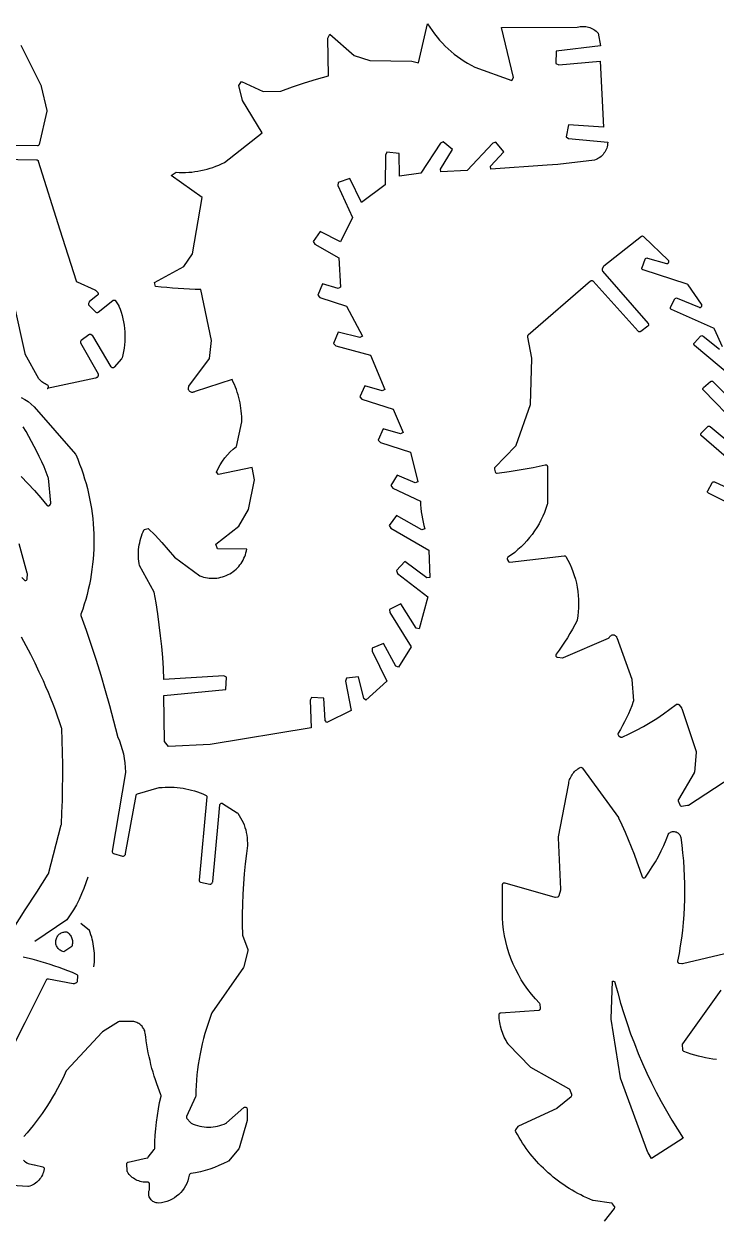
# Model space of a CAD drawing. Header units: millimetres. Extents: x -589 to -2, y 2 to 749.
# Drawn here: x -366.5 to -215.8, y 305.4 to 565 of the extents above; entities that cross this region are included whole.
import ezdxf

# ---------------------------------------------------------------- set-up
doc = ezdxf.new("R2010")
doc.units = ezdxf.units.MM
doc.header["$MEASUREMENT"] = 0

msp = doc.modelspace()

# ---------------------------------------------------------------- linework, layer by layer
for points in [[(-310.53, 550.38), (-307.97, 551.31), (-305.38, 552.18), (-302.77, 552.99), (-300.14, 553.75), (-300.33, 561.95), (-299.9, 562.79), (-294.61, 558.16), (-291.16, 557.07), (-282.02, 556.9), (-280.59, 556.56), (-278.58, 565.04), (-278.11, 564.29), (-277.61, 563.56), (-277.08, 562.85), (-276.54, 562.16), (-275.96, 561.49), (-275.37, 560.84), (-274.75, 560.21), (-274.12, 559.61), (-273.46, 559.03), (-272.78, 558.47), (-272.08, 557.93), (-271.36, 557.42), (-270.63, 556.94), (-269.87, 556.48), (-269.1, 556.04), (-268.31, 555.64), (-260.26, 552.73), (-259.85, 553.37), (-262.53, 564.24), (-246, 564.33), (-245.69, 564.4), (-245.38, 564.45), (-245.07, 564.48), (-244.76, 564.49), (-244.45, 564.48), (-244.14, 564.44), (-243.84, 564.39), (-243.54, 564.31), (-243.24, 564.21), (-242.96, 564.1), (-242.68, 563.96), (-242.41, 563.81), (-242.15, 563.64), (-241.9, 563.44), (-241.66, 563.24), (-241.44, 563.01), (-240.96, 560.24), (-250.59, 559.09), (-250.64, 556.42), (-250.02, 556.13), (-241, 556.93), (-240.28, 542.58), (-247.94, 543.09), (-248.45, 540.45), (-247.89, 540.08), (-239.36, 539.26), (-239.38, 538.93), (-239.43, 538.61), (-239.5, 538.29), (-239.59, 537.99), (-239.71, 537.69), (-239.84, 537.4), (-240, 537.13), (-240.18, 536.87), (-240.38, 536.62), (-240.59, 536.39), (-240.83, 536.17), (-241.07, 535.98), (-241.34, 535.8), (-241.62, 535.64), (-241.91, 535.5), (-242.22, 535.38), (-250.21, 534.45), (-252.58, 534.27), (-264.81, 533.42), (-264.86, 534.1), (-262, 537.22), (-263.72, 539.27), (-264.37, 539.07), (-269.99, 533.12), (-275.67, 532.81), (-275.79, 533.42), (-273.13, 537.7), (-275.21, 539.38), (-275.81, 539.07), (-280.06, 532.56), (-284.67, 531.89), (-284.78, 536.8), (-287.44, 537.08), (-287.78, 536.49), (-287.83, 529.98), (-293, 526.17), (-295.52, 531.4), (-298.06, 530.54), (-298.11, 529.87), (-294.96, 522.92), (-297.56, 517.63), (-301.99, 519.88), (-303.5, 517.68), (-303.14, 517.1), (-297.9, 514.14), (-297.53, 507.71), (-298.09, 507.46), (-301.44, 508.44), (-302.52, 506), (-302.04, 505.5), (-296.21, 503.64), (-292.78, 497.08), (-293.36, 496.76), (-298.09, 497.96), (-299.08, 495.48), (-298.59, 495), (-291.03, 492.92), (-287.88, 485.47), (-288.46, 485.16), (-292.28, 486.29), (-293.36, 483.85), (-292.9, 483.34), (-286.08, 481.18), (-283.91, 476.1), (-284.49, 475.8), (-288.23, 476.89), (-289.32, 474.44), (-288.85, 473.94), (-282.32, 471.85), (-280.71, 465.36), (-281.3, 465.15), (-285.18, 466.85), (-286.57, 464.56), (-286.17, 464), (-280.13, 461.14), (-280.1, 460.38), (-280.04, 459.62), (-279.96, 458.87), (-279.86, 458.11), (-279.73, 457.36), (-279.58, 456.62), (-279.4, 455.88), (-279.2, 455.15), (-279.85, 454.96), (-285.37, 458.02), (-286.96, 455.85), (-286.62, 455.27), (-278.32, 450.48), (-278.09, 444.55), (-278.72, 444.49), (-283.52, 448.01), (-285.37, 446.07), (-285.11, 445.46), (-278.53, 440.37), (-280.41, 433.39), (-281.04, 433.54), (-284.45, 438.8), (-286.87, 437.63), (-286.83, 436.96), (-282.2, 429.46), (-284.95, 425.05), (-285.5, 425.27), (-288.17, 430.17), (-290.68, 429.19), (-290.69, 428.52), (-287.44, 422.02), (-292, 417.85), (-292.45, 418.2), (-293.61, 422.97), (-296.27, 422.68), (-296.47, 422.03), (-295.2, 415.65), (-300.51, 413), (-300.87, 413.42), (-301.21, 418.32), (-303.88, 418.48), (-304.18, 417.88), (-303.94, 411.83), (-325.91, 408.23), (-335, 407.75), (-335.87, 408.86), (-336.01, 418.9), (-322.49, 420.17), (-322.35, 422.84), (-322.97, 423.14), (-336.01, 422.35), (-336.12, 424.74), (-336.27, 427.13), (-336.47, 429.52), (-336.71, 431.9), (-337, 434.27), (-337.33, 436.64), (-337.71, 439.01), (-338.13, 441.36), (-341.33, 447.15), (-341.41, 447.64), (-341.48, 448.14), (-341.52, 448.64), (-341.55, 449.15), (-341.55, 449.65), (-341.54, 450.15), (-341.5, 450.65), (-341.45, 451.15), (-341.37, 451.64), (-341.27, 452.13), (-341.16, 452.62), (-341.03, 453.1), (-340.87, 453.58), (-340.7, 454.06), (-340.51, 454.52), (-340.29, 454.98), (-339.41, 455.25), (-337.92, 453.74), (-336.48, 452.19), (-335.08, 450.6), (-333.72, 448.97), (-328.17, 444.92), (-327.77, 444.77), (-327.36, 444.65), (-326.95, 444.55), (-326.54, 444.47), (-326.12, 444.42), (-325.7, 444.39), (-325.28, 444.38), (-324.87, 444.4), (-324.45, 444.44), (-324.03, 444.51), (-323.62, 444.6), (-323.22, 444.71), (-322.82, 444.84), (-322.42, 445), (-322.04, 445.18), (-321.66, 445.38), (-321.29, 445.6), (-320.94, 445.84), (-320.61, 446.1), (-320.29, 446.38), (-319.99, 446.67), (-319.71, 446.98), (-319.44, 447.3), (-319.2, 447.64), (-318.97, 447.99), (-318.76, 448.36), (-318.57, 448.73), (-318.4, 449.12), (-318.26, 449.51), (-318.13, 449.92), (-318.03, 450.33), (-317.95, 450.75), (-324.36, 450.8), (-324.72, 451.82), (-319.68, 455.73), (-317.61, 459.37), (-316.25, 465.83), (-316.77, 468.46), (-324.08, 466.94), (-324.56, 467.48), (-324.17, 468.3), (-323.74, 469.08), (-323.26, 469.84), (-322.73, 470.57), (-322.16, 471.26), (-321.54, 471.91), (-320.89, 472.52), (-320.2, 473.1), (-319.01, 478.42), (-319.02, 479.02), (-319.05, 479.61), (-319.09, 480.21), (-319.15, 480.8), (-319.23, 481.4), (-319.32, 481.99), (-319.43, 482.57), (-319.55, 483.15), (-319.7, 483.73), (-319.85, 484.31), (-320.03, 484.87), (-320.22, 485.44), (-320.43, 486), (-320.65, 486.55), (-320.89, 487.1), (-321.14, 487.64), (-329.18, 485.07), (-329.31, 484.97), (-329.46, 484.9), (-329.61, 484.86), (-329.76, 484.84), (-329.92, 484.85), (-330.07, 484.89), (-330.22, 484.95), (-330.35, 485.04), (-330.47, 485.16), (-330.56, 485.29), (-330.62, 485.43), (-330.66, 485.58), (-330.67, 485.74), (-330.66, 485.89), (-330.61, 486.04), (-330.54, 486.19), (-326.06, 492.24), (-325.62, 496.13), (-327.96, 507.22), (-329.19, 507.25), (-330.43, 507.3), (-331.66, 507.36), (-332.89, 507.44), (-334.13, 507.53), (-335.36, 507.64), (-336.58, 507.76), (-337.81, 507.9), (-338.08, 508.76), (-331.65, 512.21), (-329.76, 514.99), (-327.64, 527.24), (-334.41, 532.05), (-333.33, 532.74), (-332.65, 532.71), (-331.97, 532.7), (-331.29, 532.71), (-330.61, 532.74), (-329.94, 532.8), (-329.26, 532.88), (-328.59, 532.98), (-327.93, 533.1), (-327.27, 533.24), (-326.61, 533.41), (-325.96, 533.6), (-325.32, 533.81), (-324.68, 534.04), (-324.05, 534.29), (-323.43, 534.57), (-322.82, 534.86), (-314.64, 541.35), (-318.91, 548.39), (-319.68, 551.59), (-319.11, 552.51), (-314.38, 550.29), (-310.53, 550.38)], [(-367.19, 560.39), (-362.76, 551.53), (-362.72, 551.44), (-361.49, 546.2), (-361.47, 546.11), (-361.49, 546.01), (-363.17, 538.82), (-363.23, 538.69), (-363.32, 538.6), (-363.43, 538.53), (-363.56, 538.51), (-371.89, 538.58)], [(-371.93, 535.58), (-363.73, 535.48), (-363.6, 535.45), (-363.5, 535.39), (-363.41, 535.3), (-363.35, 535.19), (-358.64, 520.21), (-355.14, 509.12), (-355.1, 509.04), (-355.05, 508.97), (-354.99, 508.91), (-354.92, 508.87), (-351.04, 507.14), (-350.97, 507.11), (-350.91, 507.07), (-350.42, 506.6), (-350.37, 506.54), (-350.34, 506.46), (-350.31, 506.38), (-350.31, 506.3), (-350.32, 506.21), (-350.35, 506.13), (-350.4, 506.06), (-350.46, 506), (-352.17, 504.62), (-352.25, 504.54), (-352.3, 504.45), (-352.4, 504.16), (-352.43, 504.04), (-352.42, 503.93), (-352.38, 503.82), (-352.3, 503.73), (-350.83, 502.3), (-350.7, 502.22), (-350.57, 502.19), (-350.42, 502.21), (-350.3, 502.28), (-347.11, 504.85), (-347.04, 504.9), (-346.96, 504.93), (-346.88, 504.94), (-346.79, 504.94), (-346.71, 504.92), (-346.64, 504.88), (-346.57, 504.83), (-346.52, 504.76), (-345.82, 503.7), (-345.79, 503.64), (-345.53, 502.96), (-345.29, 502.28), (-345.09, 501.58), (-344.92, 500.88), (-344.77, 500.18), (-344.66, 499.47), (-344.57, 498.76), (-344.52, 498.04), (-344.49, 497.32), (-344.49, 496.61), (-344.52, 495.89), (-344.58, 495.17), (-344.67, 494.45), (-344.79, 493.74), (-344.94, 493.03), (-345.12, 492.33), (-345.15, 492.25), (-345.21, 492.17), (-346.83, 490.32), (-346.91, 490.26), (-346.99, 490.21), (-347.08, 490.19), (-347.17, 490.18), (-347.27, 490.2), (-347.36, 490.25), (-347.43, 490.31), (-347.49, 490.39), (-351.51, 497.13), (-351.57, 497.2), (-351.65, 497.25), (-351.91, 497.42), (-352.02, 497.46), (-352.14, 497.47), (-352.25, 497.45), (-352.35, 497.39), (-354.01, 496.16), (-354.11, 496.05), (-354.17, 495.93), (-354.17, 495.79), (-354.13, 495.65), (-350.35, 488.85), (-350.31, 488.77), (-350.3, 488.69), (-350.3, 488.6), (-350.32, 488.52), (-350.39, 488.31), (-350.42, 488.23), (-350.47, 488.16), (-350.54, 488.11), (-350.61, 488.07), (-350.85, 487.95), (-350.93, 487.93), (-361.43, 485.67), (-361.32, 485.72), (-361.22, 485.8), (-361.15, 485.91), (-361.12, 486.04), (-361.13, 486.17), (-361.18, 486.28), (-361.26, 486.38), (-361.37, 486.44), (-361.63, 486.55), (-361.88, 486.68), (-362.12, 486.82), (-362.35, 486.97), (-362.57, 487.14), (-362.78, 487.32), (-362.98, 487.52), (-363.16, 487.73), (-363.21, 487.79), (-366.2, 493.16), (-366.24, 493.27), (-371.02, 514.92)], [(-214.36, 494.78), (-216.12, 498.6), (-216.2, 498.72), (-216.32, 498.8), (-225.5, 502.86), (-225.63, 502.96), (-225.68, 503.02), (-225.72, 503.1), (-225.73, 503.26), (-225.69, 503.41), (-224.77, 505.18), (-224.68, 505.29), (-224.56, 505.36), (-224.41, 505.39), (-224.27, 505.35), (-219.44, 503.35), (-219.36, 503.33), (-219.28, 503.32), (-219.2, 503.33), (-219.13, 503.35), (-219.05, 503.39), (-218.99, 503.45), (-218.94, 503.52), (-218.9, 503.59), (-218.87, 503.68), (-218.86, 503.77), (-218.86, 503.86), (-218.88, 503.95), (-218.93, 504.03), (-221.84, 508.26), (-221.93, 508.35), (-222.05, 508.42), (-231.65, 511.48), (-231.73, 511.51), (-231.79, 511.55), (-231.85, 511.61), (-231.89, 511.68), (-231.92, 511.75), (-231.93, 511.83), (-231.93, 511.91), (-231.9, 511.99), (-231.18, 513.85), (-231.11, 513.97), (-230.99, 514.05), (-230.85, 514.1), (-230.71, 514.08), (-226.57, 512.88), (-226.49, 512.86), (-226.41, 512.86), (-226.33, 512.88), (-226.26, 512.91), (-226.19, 512.97), (-226.14, 513.04), (-226.1, 513.11), (-226.08, 513.19), (-226.06, 513.28), (-226.05, 513.37), (-226.07, 513.46), (-226.12, 513.55), (-226.18, 513.62), (-231.51, 518.71), (-231.63, 518.79), (-231.76, 518.82), (-231.9, 518.81), (-232.03, 518.75), (-240.21, 512.31), (-240.28, 512.24), (-240.33, 512.16), (-240.55, 511.63), (-240.57, 511.52), (-240.57, 511.41), (-240.54, 511.31), (-240.47, 511.21)], [(-240.47, 511.21), (-230.55, 499.86), (-230.51, 499.79), (-230.47, 499.72), (-230.46, 499.64), (-230.45, 499.56), (-230.47, 499.47), (-230.51, 499.4), (-230.55, 499.33), (-230.62, 499.27), (-232.19, 498.08), (-232.33, 498.02), (-232.48, 498), (-232.62, 498.04), (-232.73, 498.13), (-242.54, 509.01), (-242.59, 509.06), (-242.66, 509.09), (-242.81, 509.13), (-242.95, 509.11), (-243.03, 509.08), (-243.09, 509.03), (-256.72, 497.26), (-256.8, 497.18), (-256.84, 497.09), (-256.87, 496.99), (-256.86, 496.89), (-255.94, 492.29), (-255.94, 492.2), (-256.24, 482.23), (-256.26, 482.17), (-256.28, 482.11), (-259.37, 473.28), (-259.4, 473.19), (-259.46, 473.12), (-263.94, 468.51), (-264, 468.43), (-264.03, 468.34), (-264.04, 468.24), (-264.03, 468.15), (-263.89, 467.56), (-263.83, 467.42), (-263.73, 467.32), (-263.6, 467.26), (-263.45, 467.25), (-260.82, 467.62), (-258.2, 468.05), (-255.59, 468.53), (-252.98, 469.07), (-252.89, 469.08), (-252.81, 469.07), (-252.72, 469.04), (-252.64, 468.99), (-252.58, 468.93), (-252.53, 468.85), (-252.5, 468.77), (-252.49, 468.68), (-252.51, 460.56), (-252.54, 460.45), (-252.83, 459.57), (-253.15, 458.72), (-253.51, 457.87), (-253.9, 457.05), (-254.33, 456.24), (-254.8, 455.46), (-255.29, 454.7), (-255.82, 453.95), (-256.38, 453.24), (-256.96, 452.54), (-257.58, 451.87), (-258.23, 451.23), (-258.91, 450.62), (-259.61, 450.03), (-260.34, 449.47), (-261.09, 448.95), (-261.2, 448.84), (-261.26, 448.71), (-261.27, 448.56), (-261.22, 448.42), (-261.08, 448.15), (-261.01, 448.05), (-260.92, 447.98), (-260.81, 447.94), (-260.69, 447.93), (-248.85, 449.3), (-248.73, 449.3), (-248.62, 449.26), (-248.53, 449.2), (-248.46, 449.11), (-248.02, 448.32), (-247.63, 447.51), (-247.27, 446.69), (-246.94, 445.86), (-246.66, 445.01), (-246.41, 444.16), (-246.19, 443.29), (-246.02, 442.42), (-245.88, 441.54), (-245.78, 440.66), (-245.72, 439.77), (-245.7, 438.88), (-245.72, 437.98), (-245.77, 437.09), (-245.87, 436.19), (-246, 435.3), (-246.04, 435.19), (-246.54, 434.23), (-247.06, 433.28), (-247.6, 432.35), (-248.16, 431.42), (-248.75, 430.51), (-249.35, 429.61), (-249.97, 428.73), (-250.61, 427.86), (-250.66, 427.76), (-250.68, 427.66), (-250.68, 427.55), (-250.65, 427.45), (-250.6, 427.36), (-250.52, 427.29), (-250.43, 427.24), (-250.32, 427.21), (-249.21, 427.1), (-249.11, 427.1), (-249.01, 427.14), (-239.17, 431.38), (-239.1, 431.42), (-239.04, 431.47), (-238.99, 431.53), (-238.96, 431.6), (-238.89, 431.71), (-238.82, 431.81), (-238.72, 431.9), (-238.62, 431.97), (-238.51, 432.03), (-238.39, 432.07), (-238.26, 432.09), (-238.13, 432.09), (-238, 432.07), (-237.88, 432.03), (-237.76, 431.97), (-237.66, 431.9), (-237.57, 431.81), (-237.49, 431.71), (-237.43, 431.59), (-237.38, 431.47), (-234.13, 422.45), (-234.12, 422.34), (-233.78, 417.71), (-233.78, 417.63), (-233.8, 417.54), (-234.13, 416.65), (-234.49, 415.77), (-234.87, 414.89), (-235.27, 414.03), (-235.69, 413.18), (-236.13, 412.34), (-236.6, 411.51), (-237.09, 410.7), (-237.15, 410.57), (-237.15, 410.43), (-237.11, 410.3), (-237.02, 410.19), (-236.68, 409.88), (-236.58, 409.82), (-236.47, 409.79), (-236.36, 409.79), (-236.25, 409.83), (-234.68, 410.54), (-233.13, 411.31), (-231.61, 412.13), (-230.12, 413), (-228.66, 413.91), (-227.23, 414.88), (-225.83, 415.89), (-224.47, 416.94), (-224.4, 416.99), (-224.33, 417.01), (-224.18, 417.03), (-224.04, 416.99), (-223.97, 416.95), (-223.91, 416.89), (-223.32, 416.23), (-223.28, 416.16), (-223.25, 416.08), (-220.12, 406.66), (-220.11, 406.5), (-220.5, 402.19), (-220.51, 402.11), (-220.55, 402.03), (-223.96, 396.27), (-224, 396.19), (-224.02, 396.1), (-224.02, 396.02), (-224, 395.93), (-223.7, 395.1), (-223.63, 394.97), (-223.53, 394.88), (-223.41, 394.83), (-223.27, 394.82), (-221.97, 395), (-221.89, 395.01), (-221.81, 395.05), (-212.32, 401.21)], [(-212.41, 488.28), (-220.47, 495.05), (-220.53, 495.11), (-220.58, 495.18), (-220.61, 495.26), (-220.61, 495.34), (-220.61, 495.42), (-220.59, 495.5), (-220.55, 495.58), (-220.5, 495.64), (-219.14, 497.08), (-219.01, 497.16), (-218.87, 497.19), (-218.73, 497.17), (-218.6, 497.1), (-215.03, 494.23)], [(-211.05, 477.6), (-218.53, 485.33), (-218.59, 485.4), (-218.63, 485.47), (-218.66, 485.64), (-218.65, 485.72), (-218.62, 485.79), (-218.52, 485.93), (-217.01, 487.2), (-216.95, 487.24), (-216.88, 487.28), (-216.73, 487.3), (-216.58, 487.27), (-216.46, 487.19), (-211.88, 482.64)], [(-367.06, 483.73), (-366.31, 483.3), (-365.59, 482.83), (-364.9, 482.3), (-364.24, 481.73), (-355.27, 471.41), (-355.21, 471.31), (-354.77, 470.28), (-354.35, 469.23), (-353.96, 468.18), (-353.6, 467.13), (-353.26, 466.06), (-352.95, 464.99), (-352.66, 463.92), (-352.4, 462.84), (-352.17, 461.75), (-351.96, 460.66), (-351.78, 459.57), (-351.63, 458.47), (-351.5, 457.37), (-351.39, 456.27), (-351.32, 455.17), (-351.27, 454.06), (-351.25, 452.96), (-351.25, 451.85), (-351.28, 450.74), (-351.33, 449.64), (-351.42, 448.53), (-351.52, 447.43), (-351.66, 446.33), (-351.82, 445.23), (-352.01, 444.13), (-352.22, 443.04), (-352.46, 441.95), (-352.73, 440.87), (-353.02, 439.79), (-353.34, 438.72), (-353.69, 437.65), (-354.06, 436.59), (-354.09, 436.46), (-354.06, 436.32), (-352.92, 433.08), (-351.83, 429.83), (-350.77, 426.56), (-349.76, 423.28), (-348.79, 419.99), (-347.86, 416.69), (-346.97, 413.37), (-346.13, 410.04), (-346.1, 409.96), (-345.7, 409.04), (-345.36, 408.1), (-345.06, 407.15), (-344.82, 406.18), (-344.63, 405.2), (-344.49, 404.2), (-344.41, 403.21), (-344.38, 402.2), (-344.38, 402.13), (-347.29, 384.98), (-347.28, 384.84), (-347.23, 384.7), (-347.14, 384.6), (-347.01, 384.53), (-345.03, 383.93), (-344.91, 383.92), (-344.8, 383.93), (-344.69, 383.98), (-344.6, 384.06), (-344.4, 384.29), (-344.35, 384.38), (-344.33, 384.48), (-342.07, 397.15), (-342.03, 397.26), (-341.97, 397.35), (-341.89, 397.42), (-341.78, 397.47), (-337.06, 398.83), (-336.99, 398.84), (-336.35, 398.89), (-335.7, 398.93), (-335.05, 398.94), (-334.41, 398.93), (-333.76, 398.9), (-333.12, 398.85), (-332.48, 398.78), (-331.84, 398.69), (-331.21, 398.58), (-330.58, 398.44), (-329.96, 398.29), (-329.34, 398.11), (-328.72, 397.92), (-328.11, 397.7), (-327.51, 397.47), (-326.91, 397.21), (-326.81, 397.15), (-326.73, 397.05), (-326.68, 396.94), (-326.67, 396.81), (-328.35, 378.71), (-328.33, 378.56), (-328.27, 378.43), (-328.17, 378.33), (-328.03, 378.28), (-326.02, 377.82), (-325.9, 377.82), (-325.79, 377.84), (-325.69, 377.9), (-325.6, 377.99), (-325.43, 378.23), (-325.38, 378.32), (-325.35, 378.42), (-324.13, 391.86), (-323.83, 395.07), (-323.81, 395.17), (-323.76, 395.26), (-323.7, 395.34), (-323.61, 395.4), (-323.51, 395.43), (-323.41, 395.44), (-323.31, 395.43), (-323.22, 395.39), (-320.02, 393.37), (-319.96, 393.32), (-319.91, 393.26), (-319.58, 392.77), (-319.29, 392.28), (-319.01, 391.77), (-318.77, 391.24), (-318.55, 390.71), (-318.36, 390.17), (-318.2, 389.62), (-318.07, 389.06), (-317.96, 388.5), (-317.89, 387.93), (-317.84, 387.36), (-317.82, 386.78), (-317.83, 386.21), (-317.86, 385.63), (-317.93, 385.05), (-318.03, 384.48), (-318.3, 382.28), (-318.52, 380.08), (-318.69, 377.88), (-318.83, 375.67), (-318.91, 373.46), (-318.96, 371.25), (-318.96, 369.04), (-318.91, 366.83), (-318.91, 366.76), (-318.89, 366.7), (-317.75, 363.64), (-317.73, 363.53), (-317.74, 363.41), (-318.61, 359.85), (-318.66, 359.71), (-325.58, 349.79), (-325.62, 349.7), (-326.02, 348.62), (-326.39, 347.53), (-326.75, 346.44), (-327.08, 345.34), (-327.38, 344.23), (-327.66, 343.11), (-327.91, 341.99), (-328.14, 340.87), (-328.34, 339.74), (-328.52, 338.6), (-328.68, 337.46), (-328.81, 336.32), (-328.91, 335.17), (-328.99, 334.03), (-329.04, 332.88), (-329.07, 331.72), (-329.09, 331.56), (-331.07, 327.28), (-331.1, 327.17), (-331.09, 327.06), (-331.06, 326.95), (-331, 326.85), (-330.2, 325.94), (-330.15, 325.89), (-330.09, 325.84), (-329.63, 325.63), (-329.17, 325.46), (-328.69, 325.31), (-328.21, 325.18), (-327.73, 325.09), (-327.24, 325.02), (-326.76, 324.97), (-326.27, 324.96), (-325.78, 324.97), (-325.29, 325.01), (-324.8, 325.08), (-324.32, 325.17), (-323.84, 325.29), (-323.36, 325.44), (-322.9, 325.61), (-322.44, 325.81), (-322.38, 325.84), (-322.34, 325.88), (-318.57, 329.23), (-318.47, 329.29), (-318.36, 329.33), (-318.25, 329.33), (-318.14, 329.3), (-318.04, 329.24), (-317.96, 329.16), (-317.91, 329.05), (-317.89, 328.94), (-317.88, 326.52), (-317.89, 326.41), (-319.63, 320.35), (-319.66, 320.27), (-319.71, 320.21), (-321.96, 317.56), (-322.01, 317.51), (-322.07, 317.47), (-323.04, 317.01), (-324.02, 316.58), (-325.01, 316.19), (-326.02, 315.83), (-327.04, 315.52), (-328.07, 315.25), (-329.11, 315.02), (-330.16, 314.83), (-330.28, 314.79), (-330.38, 314.72), (-330.46, 314.62), (-330.49, 314.5), (-330.62, 313.89), (-330.79, 313.29), (-331.02, 312.72), (-331.29, 312.18), (-331.6, 311.66), (-331.95, 311.17), (-332.34, 310.72), (-332.77, 310.3), (-333.23, 309.91), (-333.72, 309.57), (-334.24, 309.26), (-334.79, 309), (-335.36, 308.79), (-335.95, 308.62), (-336.56, 308.51), (-337.18, 308.44), (-337.44, 308.45), (-337.69, 308.49), (-337.93, 308.56), (-338.17, 308.66), (-338.39, 308.79), (-338.59, 308.94), (-338.77, 309.12), (-338.93, 309.32), (-339.07, 309.54), (-339.18, 309.78), (-339.25, 310.02), (-339.3, 310.27), (-339.31, 310.52), (-339.3, 310.77), (-339.25, 311.03), (-339.17, 311.28), (-339.15, 311.35), (-339.15, 311.43), (-339.15, 312.59), (-339.16, 312.67), (-339.18, 312.74), (-339.22, 312.81), (-339.27, 312.88), (-339.34, 312.93), (-339.41, 312.96), (-339.49, 312.98), (-339.58, 312.98), (-339.9, 312.96), (-340.23, 312.97), (-340.55, 313.01), (-340.87, 313.06), (-341.19, 313.14), (-341.49, 313.23), (-341.79, 313.35), (-342.08, 313.48), (-342.36, 313.64), (-342.63, 313.81), (-342.88, 314), (-343.13, 314.21), (-343.36, 314.43), (-343.58, 314.68), (-343.78, 314.93), (-343.96, 315.21), (-344, 315.31), (-344.01, 315.41), (-344.06, 316.96), (-344.04, 317.09), (-343.98, 317.21), (-343.88, 317.3), (-343.75, 317.35), (-339.63, 318.24), (-339.5, 318.3), (-339.4, 318.39), (-338.09, 320.06), (-338.02, 320.17), (-338, 320.3), (-337.96, 321.74), (-337.88, 323.18), (-337.76, 324.61), (-337.61, 326.05), (-337.42, 327.47), (-337.19, 328.9), (-336.93, 330.31), (-336.63, 331.72), (-336.62, 331.84), (-336.65, 331.96), (-336.97, 332.77), (-337.28, 333.59), (-337.57, 334.41), (-337.85, 335.23), (-338.12, 336.06), (-338.37, 336.9), (-338.6, 337.74), (-338.83, 338.58), (-339.03, 339.42), (-339.22, 340.27), (-339.4, 341.13), (-339.56, 341.98), (-339.71, 342.84), (-339.85, 343.7), (-339.96, 344.57), (-340.07, 345.43), (-340.12, 345.66), (-340.19, 345.89), (-340.28, 346.11), (-340.38, 346.31), (-340.5, 346.51), (-340.63, 346.71), (-340.77, 346.89), (-340.93, 347.06), (-341.09, 347.21), (-341.27, 347.36), (-341.46, 347.49), (-341.66, 347.61), (-341.87, 347.72), (-342.08, 347.81), (-342.31, 347.88), (-342.54, 347.94), (-342.61, 347.95), (-345.66, 347.95), (-345.77, 347.94), (-345.87, 347.89), (-349.38, 345.68), (-349.45, 345.61), (-357.2, 337.28), (-357.26, 337.17), (-357.71, 336.2), (-358.18, 335.24), (-358.67, 334.29), (-359.17, 333.34), (-359.69, 332.41), (-360.23, 331.49), (-360.78, 330.58), (-361.35, 329.68), (-361.94, 328.79), (-362.54, 327.91), (-363.17, 327.04), (-363.8, 326.18), (-364.46, 325.34), (-365.13, 324.51), (-365.81, 323.69), (-366.51, 322.88)], [(-367.07, 466.56), (-365.62, 465.05), (-364.21, 463.51), (-362.83, 461.93), (-361.5, 460.31), (-361.43, 460.25), (-361.36, 460.2), (-361.27, 460.17), (-361.18, 460.16), (-361.09, 460.17), (-361, 460.21), (-360.93, 460.26), (-360.87, 460.32), (-360.72, 460.51), (-360.67, 460.58), (-360.64, 460.65), (-360.63, 460.72), (-360.63, 460.8), (-361.13, 466.21), (-361.17, 466.32), (-361.63, 467.47), (-362.11, 468.61), (-362.61, 469.74), (-363.13, 470.86), (-363.67, 471.97), (-364.22, 473.07), (-364.8, 474.16), (-365.39, 475.25), (-366, 476.32), (-366.62, 477.38)], [(-211.38, 468.85), (-218.98, 475.38), (-219.03, 475.44), (-219.08, 475.51), (-219.1, 475.59), (-219.11, 475.67), (-219.08, 475.83), (-219.05, 475.9), (-219, 475.96), (-217.61, 477.38), (-217.49, 477.47), (-217.35, 477.5), (-217.21, 477.48), (-217.07, 477.41), (-211.91, 473.16)], [(-209.68, 459.1), (-217.43, 462.91), (-217.5, 462.95), (-217.56, 463), (-217.64, 463.13), (-217.65, 463.22), (-217.65, 463.3), (-217.64, 463.38), (-217.6, 463.45), (-216.63, 465.19), (-216.53, 465.3), (-216.4, 465.36), (-216.26, 465.38), (-216.12, 465.35), (-211.14, 463.07)], [(-366.91, 444.55), (-366.46, 444.06), (-366.37, 443.98), (-366.27, 443.93), (-366.15, 443.91), (-366.03, 443.93), (-365.93, 443.99), (-365.84, 444.08), (-365.79, 444.18), (-365.77, 444.3), (-365.73, 445.36), (-365.74, 445.47), (-367.53, 451.91)], [(-361.17, 379.97), (-361.12, 380.07), (-358.35, 390.71), (-358.32, 390.79), (-358.2, 393.4), (-358.11, 396.02), (-358.05, 398.63), (-358.02, 401.25), (-358.03, 403.86), (-358.07, 406.48), (-358.14, 409.09), (-358.25, 411.7), (-358.27, 411.82), (-358.71, 413.12), (-359.17, 414.41), (-359.64, 415.7), (-360.13, 416.98), (-360.63, 418.25), (-361.15, 419.52), (-361.69, 420.79), (-362.24, 422.05), (-363.13, 423.99), (-364.05, 425.91), (-365.01, 427.81), (-366.01, 429.7), (-367.04, 431.56)], [(-250.06, 388.12), (-247.9, 399.39), (-247.87, 399.7), (-247.82, 400), (-247.75, 400.29), (-247.66, 400.57), (-247.55, 400.85), (-247.43, 401.12), (-247.29, 401.39), (-247.13, 401.64), (-246.96, 401.88), (-246.77, 402.11), (-246.57, 402.33), (-246.35, 402.53), (-246.12, 402.72), (-245.88, 402.9), (-245.63, 403.06), (-245.36, 403.21), (-245.22, 403.25), (-245.08, 403.24), (-244.95, 403.19), (-244.84, 403.09), (-237.03, 392.36), (-236.99, 392.29), (-236.28, 390.72), (-235.58, 389.13), (-234.91, 387.54), (-234.26, 385.94), (-233.63, 384.33), (-233.02, 382.71), (-232.44, 381.08), (-231.88, 379.45), (-231.83, 379.35), (-231.76, 379.27), (-231.67, 379.22), (-231.56, 379.19), (-231.45, 379.18), (-231.35, 379.21), (-231.25, 379.26), (-231.17, 379.34), (-230.41, 380.43), (-229.68, 381.56), (-228.99, 382.7), (-228.34, 383.87), (-227.73, 385.06), (-227.16, 386.27), (-226.63, 387.5), (-226.14, 388.75), (-226.1, 388.83), (-226.03, 388.9), (-225.86, 389.02), (-225.68, 389.13), (-225.49, 389.2), (-225.29, 389.25), (-225.08, 389.27), (-224.88, 389.27), (-224.67, 389.24), (-224.47, 389.18), (-224.28, 389.09), (-224.1, 388.99), (-223.94, 388.86), (-223.8, 388.71), (-223.68, 388.55), (-223.58, 388.37), (-223.51, 388.17), (-223.46, 387.97), (-223.24, 386.29), (-223.05, 384.61), (-222.9, 382.93), (-222.78, 381.25), (-222.7, 379.56), (-222.65, 377.87), (-222.64, 376.19), (-222.67, 374.5), (-222.73, 372.82), (-222.82, 371.13), (-222.96, 369.45), (-223.12, 367.77), (-223.32, 366.1), (-223.56, 364.42), (-223.83, 362.76), (-224.14, 361.09), (-224.15, 361.01), (-224.14, 360.93), (-224.12, 360.85), (-224.08, 360.78), (-224.02, 360.72), (-223.96, 360.67), (-223.88, 360.64), (-223.8, 360.63), (-223.21, 360.54), (-223.13, 360.53), (-223.06, 360.54), (-212.64, 363.06)], [(-240.08, 304.51), (-237.92, 307.22), (-237.86, 307.34), (-237.84, 307.46), (-237.85, 307.59), (-237.91, 307.71), (-238.3, 308.24), (-238.36, 308.3), (-238.42, 308.35), (-238.49, 308.38), (-238.57, 308.4), (-242.54, 309.01), (-242.62, 309.02), (-243.29, 309.3), (-243.95, 309.58), (-244.61, 309.89), (-245.25, 310.21), (-245.89, 310.54), (-246.52, 310.88), (-247.14, 311.24), (-247.75, 311.61), (-248.36, 311.99), (-248.95, 312.39), (-249.54, 312.79), (-250.12, 313.21), (-250.68, 313.65), (-251.24, 314.09), (-251.79, 314.55), (-252.32, 315.02), (-252.85, 315.5), (-253.37, 315.99), (-253.87, 316.49), (-254.37, 317), (-254.85, 317.53), (-255.33, 318.06), (-255.79, 318.61), (-256.24, 319.16), (-256.67, 319.73), (-257.1, 320.31), (-257.51, 320.89), (-257.92, 321.49), (-258.3, 322.09), (-258.68, 322.71), (-259.04, 323.33), (-259.39, 323.96), (-259.43, 324.06), (-259.44, 324.17), (-259.42, 324.27), (-259.38, 324.37), (-258.9, 325.08), (-258.84, 325.16), (-258.75, 325.22), (-250.41, 329.08), (-250.34, 329.14), (-247.34, 331.6), (-247.25, 331.69), (-247.2, 331.8), (-247.19, 331.92), (-247.21, 332.04), (-247.64, 333.11), (-247.7, 333.23), (-247.8, 333.31), (-256.09, 337.95), (-256.18, 338.02), (-261.02, 343.01), (-261.07, 343.08), (-261.3, 343.43), (-261.51, 343.8), (-261.71, 344.17), (-261.9, 344.55), (-262.23, 345.32), (-262.5, 346.12), (-262.72, 346.93), (-262.81, 347.34), (-262.88, 347.75), (-262.94, 348.17), (-262.98, 348.59), (-263.01, 349.01), (-263.02, 349.44), (-263.02, 349.52), (-263, 349.59), (-262.92, 349.71), (-262.8, 349.8), (-262.66, 349.84), (-254.38, 350.42), (-254.3, 350.43), (-254.22, 350.46), (-254.15, 350.51), (-254.09, 350.57), (-254.05, 350.64), (-254.02, 350.71), (-254, 350.79), (-254, 350.87), (-254.11, 351.69), (-254.15, 351.81), (-254.23, 351.91), (-255.12, 352.86), (-255.95, 353.86), (-256.75, 354.88), (-257.49, 355.94), (-258.18, 357.03), (-258.82, 358.14), (-259.41, 359.29), (-259.95, 360.45), (-260.44, 361.64), (-260.87, 362.86), (-261.24, 364.09), (-261.56, 365.34), (-261.83, 366.6), (-262.04, 367.88), (-262.19, 369.17), (-262.28, 370.47), (-262.28, 377.75), (-262.27, 377.84), (-262.23, 377.93), (-262.18, 378), (-262.12, 378.06), (-262.04, 378.11), (-261.95, 378.14), (-261.86, 378.15), (-261.76, 378.13), (-250.9, 375.03), (-250.83, 375.01), (-250.75, 375.01), (-250.3, 375.05), (-250.18, 375.08), (-250.08, 375.14), (-250, 375.23), (-249.94, 375.34), (-249.59, 376.58), (-249.59, 376.7), (-250.08, 387.9), (-250.08, 387.99), (-250.06, 388.12)], [(-371.17, 364.44), (-366.2, 372.22), (-363.69, 376.1), (-361.17, 379.97)], [(-352.6, 379.36), (-352.99, 378.12), (-353.43, 376.9), (-353.93, 375.69), (-354.47, 374.52), (-355.07, 373.36), (-355.72, 372.24), (-356.42, 371.14), (-357.16, 370.08), (-364.08, 365.36)], [(-351.24, 359.81), (-351.18, 360.32), (-351.14, 360.82), (-351.12, 361.32), (-351.11, 361.83), (-351.11, 362.33), (-351.14, 362.84), (-351.18, 363.34), (-351.23, 363.84), (-351.3, 364.34), (-351.38, 364.84), (-351.49, 365.34), (-351.6, 365.83), (-351.73, 366.32), (-351.88, 366.8), (-352.05, 367.28), (-352.22, 367.76), (-354.1, 369.24)], [(-357.14, 367.42), (-356.94, 367.29), (-356.76, 367.14), (-356.6, 366.98), (-356.45, 366.81), (-356.32, 366.62), (-356.2, 366.43), (-356.1, 366.23), (-356.03, 366.02), (-355.96, 365.81), (-355.92, 365.59), (-355.9, 365.36), (-355.89, 365.14), (-355.91, 364.91), (-355.95, 364.69), (-356, 364.46), (-356.08, 364.24), (-356.9, 363.71), (-357.81, 363.13), (-358.02, 363.19), (-358.22, 363.26), (-358.4, 363.35), (-358.58, 363.45), (-358.75, 363.57), (-358.9, 363.71), (-359.04, 363.86), (-359.16, 364.02), (-359.27, 364.19), (-359.36, 364.37), (-359.44, 364.56), (-359.5, 364.75), (-359.54, 364.96), (-359.56, 365.17), (-359.55, 365.38), (-359.53, 365.59), (-359.49, 365.8), (-359.42, 366.01), (-359.34, 366.2), (-359.24, 366.38), (-359.13, 366.55), (-359, 366.71), (-358.85, 366.85), (-358.7, 366.98), (-358.53, 367.1), (-358.35, 367.2), (-358.17, 367.28), (-357.97, 367.35), (-357.77, 367.4), (-357.56, 367.42), (-357.35, 367.43), (-357.14, 367.42)], [(-370.93, 338.41), (-366.21, 347.72), (-361.54, 357.04), (-361.46, 357.14), (-361.36, 357.22), (-361.25, 357.25), (-361.12, 357.25), (-355.73, 356.2), (-355.61, 356.2), (-355.5, 356.22), (-355.06, 356.41), (-354.96, 356.46), (-354.88, 356.54), (-354.83, 356.64), (-354.81, 356.75), (-354.74, 357.79), (-354.76, 357.92), (-354.81, 358.03), (-354.89, 358.12), (-355, 358.18), (-355.94, 358.58), (-356.89, 358.96), (-357.85, 359.32), (-358.81, 359.68), (-359.78, 360.01), (-360.75, 360.33), (-361.72, 360.64), (-362.7, 360.94), (-363.69, 361.22), (-364.68, 361.48), (-365.67, 361.73), (-366.66, 361.96)], [(-238.24, 356.71), (-238.16, 356.71), (-238.09, 356.71), (-237.96, 356.65), (-237.85, 356.55), (-237.81, 356.48), (-237.79, 356.41), (-237.2, 354.15), (-236.57, 351.91), (-235.89, 349.69), (-235.17, 347.48), (-234.39, 345.29), (-233.57, 343.12), (-232.71, 340.97), (-231.8, 338.83), (-230.84, 336.72), (-229.84, 334.62), (-228.8, 332.55), (-227.71, 330.5), (-226.58, 328.47), (-225.4, 326.46), (-224.18, 324.48), (-222.92, 322.53), (-229.85, 318.15), (-230.59, 319.36), (-230.63, 319.43), (-236.6, 335.58), (-236.61, 335.67), (-238.63, 348.46), (-238.64, 348.53), (-238.3, 356.71), (-238.24, 356.71)], [(-214.75, 354.74), (-223.07, 343.09), (-223.14, 342.97), (-223.16, 342.84), (-223.1, 341.83), (-223.07, 341.71), (-223.02, 341.61), (-222.94, 341.53), (-222.84, 341.48), (-222.07, 341.19), (-221.29, 340.93), (-220.5, 340.69), (-219.71, 340.48), (-218.92, 340.29), (-218.11, 340.12), (-217.31, 339.97), (-216.5, 339.85), (-215.68, 339.75)], [(-366.61, 317.75), (-366.37, 317.55), (-366.11, 317.37), (-365.84, 317.2), (-365.55, 317.07), (-365.25, 316.95), (-364.94, 316.87), (-364.61, 316.81), (-364.28, 316.78), (-364.19, 316.77), (-362.39, 316.3), (-362.26, 316.24), (-362.15, 316.14), (-362.1, 316.01), (-362.09, 315.86), (-362.15, 315.52), (-362.23, 315.18), (-362.34, 314.86), (-362.47, 314.54), (-362.62, 314.24), (-362.8, 313.95), (-362.99, 313.68), (-363.2, 313.42), (-363.44, 313.18), (-363.69, 312.95), (-363.95, 312.75), (-364.24, 312.56), (-364.53, 312.39), (-364.85, 312.25), (-365.17, 312.13), (-365.5, 312.03), (-365.63, 312.02), (-370.28, 312.3)]]:
    msp.add_lwpolyline(points)

doc.saveas('drawing.dxf')
